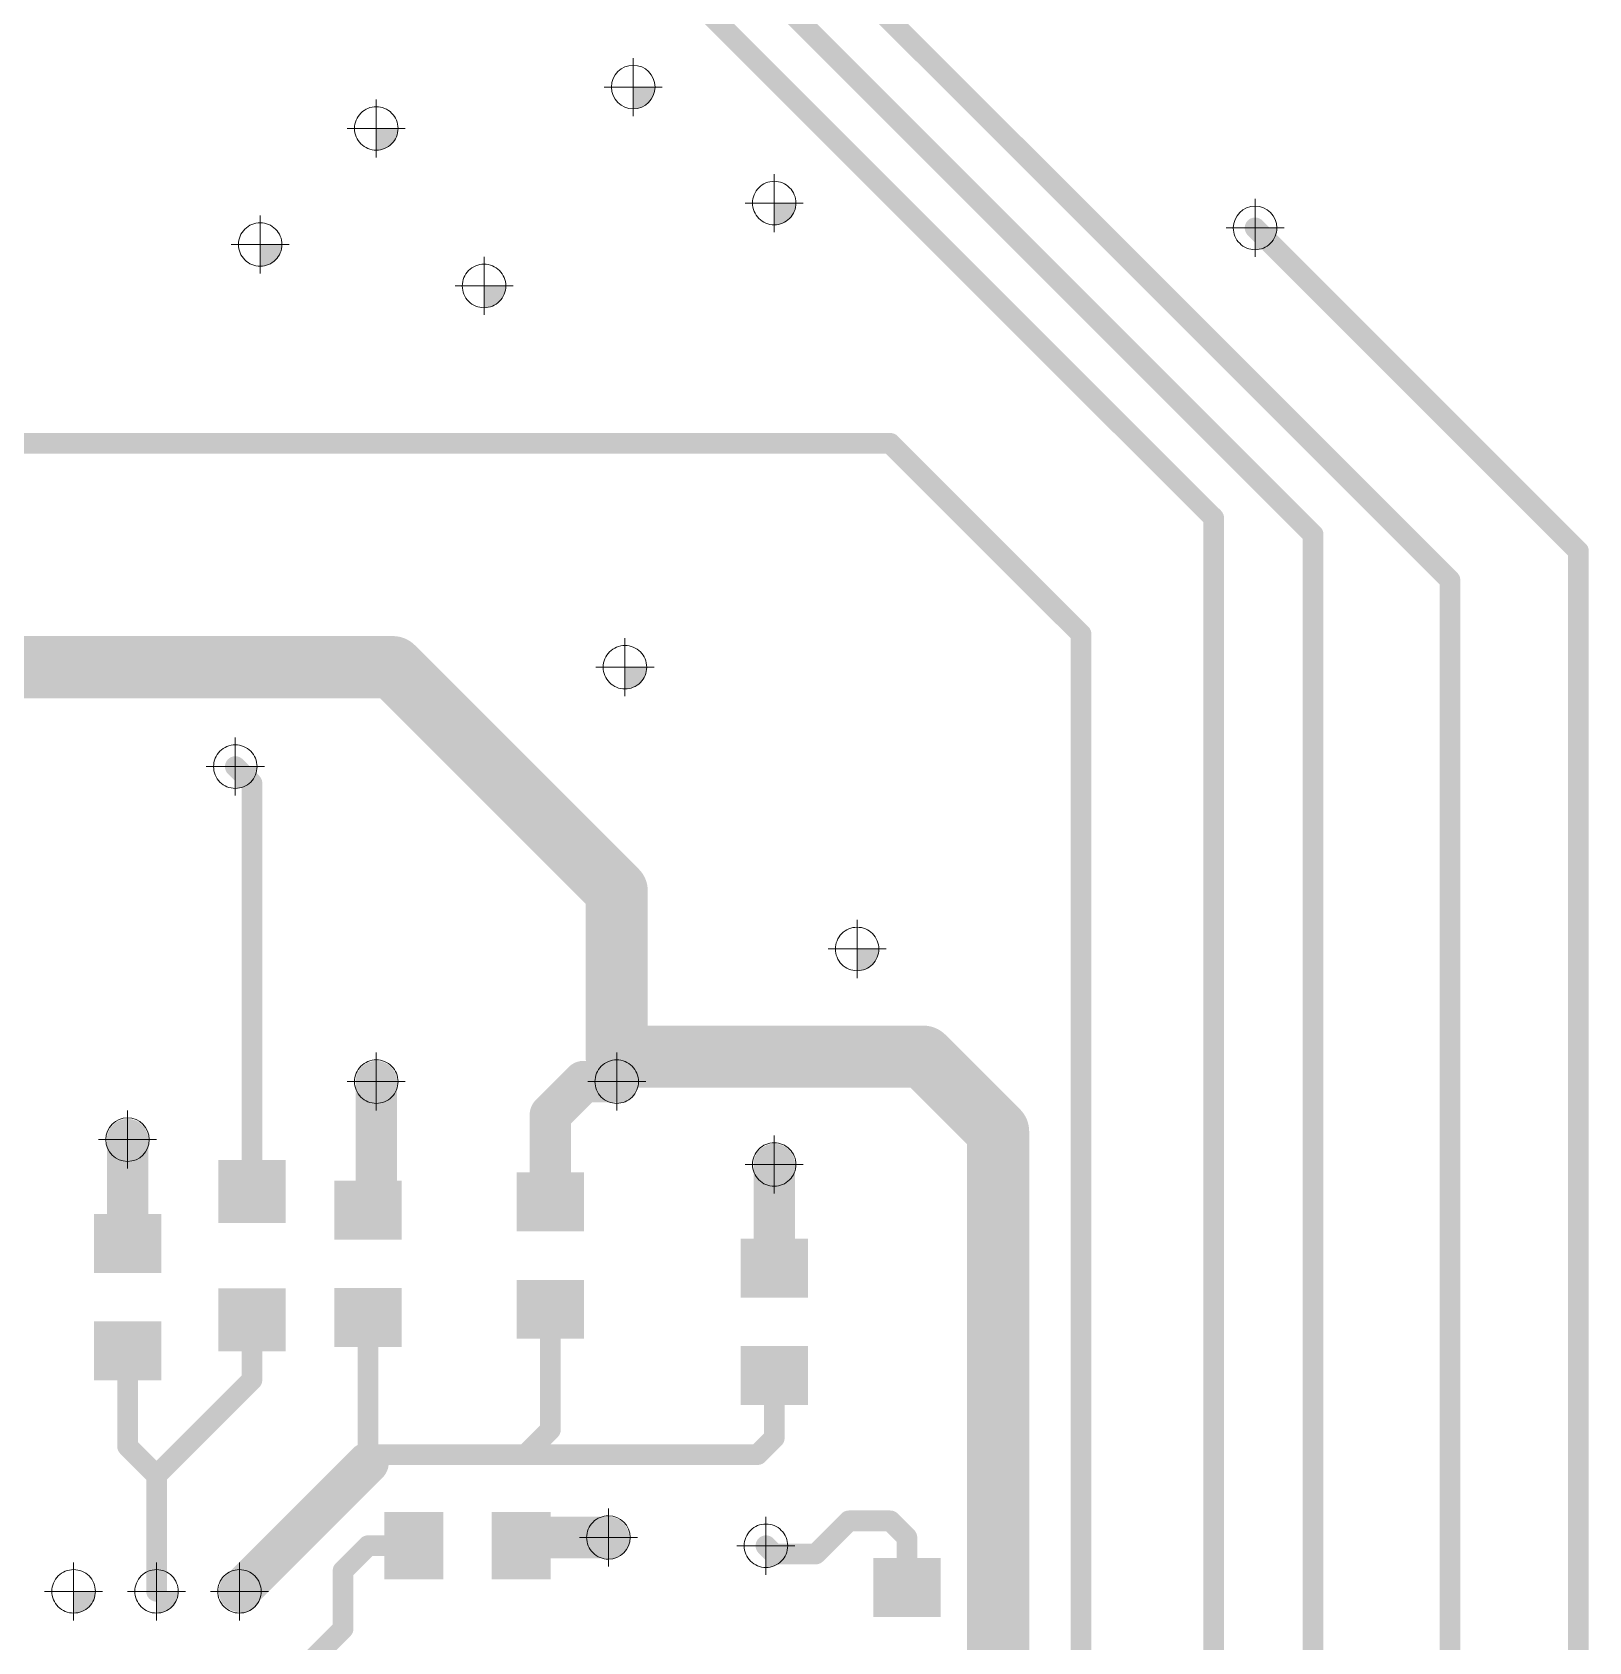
# Paper-space layout 'Layout1' of a CAD drawing. Header units: millimetres. Extents: x 0 to 841, y 0 to 594.
# Drawn here: x 455.56 to 493.11, y 187.19 to 226.03 of the extents above; entities that cross this region are included whole.
import ezdxf

# ---------------------------------------------------------------- set-up
doc = ezdxf.new("R2010")
doc.units = ezdxf.units.MM
for name, color, linetype in [('BottomLayer', 5, 'Continuous'), ('PDF _Геометрия', 7, 'Continuous'), ('PDF _Сплошная заливка', 7, 'Continuous')]:
    doc.layers.add(name, color=color, linetype=linetype)

psp = doc.layouts.get("Layout1")

# ---------------------------------------------------------------- hatches: boundary and pattern name
at = {"layer": 'PDF _Сплошная заливка', "transparency": 33554559}
for points in [[(470.5839423782795, 224.7031508847199, -0.4141580430975951), (470.0589444932862, 224.178152999873), (470.0589444932862, 224.1781529997493), (470.0589444932862, 224.1781529997493), (470.0589444932862, 224.7031508847199), (470.0589444932862, 224.7031508847199)], [(464.3840143923039, 223.7032101812315, -0.4142084406888293), (463.8590165073397, 223.1782122963409), (463.8590165073397, 223.1782122962754), (463.8590165073397, 223.1782122962754), (463.8590165073397, 223.7032101812315), (463.8590165073397, 223.7032101812315)], [(473.9839051626454, 221.903241421393, -0.1988982047098397), (473.8301663653306, 221.53198233376), (473.8301663652578, 221.5319823338182, -0.1987974351760272), (473.4589072776812, 221.3782435363996), (473.4589072776812, 221.3782435364224), (473.4589072776812, 221.3782435364224), (473.4589072776812, 221.903241421393), (473.4589072776812, 221.903241421393)], [(485.5837408392285, 221.3031944502495, -0.1988800821368668), (485.4300020418082, 220.9320059174729), (485.4300020418536, 220.9320059174147, -0.1989561130549857), (485.0587429542497, 220.7781965653735), (485.0587429542497, 220.7781965652853), (485.0587429542497, 220.7781965652853), (485.0587429542497, 221.3031944502495), (485.0587429542497, 221.3031944502495)], [(461.5840491907343, 220.9032407463869, -0.1989561127605402), (461.4302398386985, 220.5319816587103), (461.4302398385985, 220.5319816588049, -0.1988800823858469), (461.0590513057846, 220.3782428612117), (461.0590513057846, 220.3782428614163), (461.0590513057846, 220.3782428614163), (461.0590513057846, 220.9032407463869), (461.0590513057846, 220.9032407463869)], [(466.9839568813527, 219.9032393658204, -0.4142588362788393), (466.4589589963866, 219.3782414808197), (466.4589589963866, 219.3782414808561), (466.4589589963866, 219.3782414808561), (466.4589589963866, 219.9032393658204), (466.4589589963866, 219.9032393658204)], [(470.3839196657459, 210.7033629764314, -0.19884781691728), (470.2301808684601, 210.3321038887402), (470.2301808683583, 210.3321038888503, -0.1988478171579558), (469.8589217807689, 210.1783650916582), (469.8589217807689, 210.1783650914608), (469.8589217807689, 210.1783650914608), (469.8589217807689, 210.7033629764314), (469.8589217807689, 210.7033629764314)], [(460.9840516079216, 208.3033578286572, -0.1988800827246361), (460.8303128105922, 207.9321692957715), (460.8303128105485, 207.9321692958297, -0.1989561125771316), (460.4590537229428, 207.7783599439049), (460.4590537229428, 207.7783599436939), (460.4590537229428, 207.7783599436939), (460.4590537229428, 208.3033578286572), (460.4590537229428, 208.3033578286572)], [(475.9838500688834, 203.9033922526082, -0.199001766126989), (475.8301112716103, 203.5322037196706), (475.8301112714958, 203.532203719787, -0.1990017657661926), (475.4589227386527, 203.3784649224349), (475.4589227386527, 203.3784649224049), (475.4589227386527, 203.3784649224049), (475.4589227386527, 203.9033922526082), (475.4589227386527, 203.9033922526082)], [(464.3840143923039, 200.703455708483, -0.4142084409303202), (463.8590165073397, 200.1784578237598), (463.8590165073397, 200.1784578235261), (463.8590165073397, 200.1784578235261), (463.8590165073397, 200.703455708483), (463.8590165073397, 200.703455708483)], [(470.1839675079586, 200.7034684083396, -0.1989561127314673), (470.0301581559538, 200.3322093206548), (470.0301581558374, 200.3322093207576, -0.1988800819412172), (469.6589696230108, 200.1784705234045), (469.6589696230108, 200.1784705233754), (469.6589696230108, 200.1784705233754), (469.6589696230108, 200.7034684083396), (469.6589696230108, 200.7034684083396)], [(458.3841091188729, 199.303453352371, -0.4141580432851814), (457.8591112339086, 198.7784554675159), (457.8591112339086, 198.7784554674067), (457.8591112339086, 198.7784554674067), (457.8591112339086, 199.303453352371), (457.8591112339086, 199.303453352371)], [(473.9839051626454, 198.7034670583212, -0.4142084407958566), (473.4589072776812, 198.1784691735324), (473.4589072776812, 198.1784691733496), (473.4589072776812, 198.1784691733496), (473.4589072776812, 198.7034670583212), (473.4589072776812, 198.7034670583212)], [(469.9843681239358, 189.7032514355892, -0.4142084406641615), (469.4593702389716, 189.1782535507423), (469.4593702389716, 189.1782535506177), (469.4593702389716, 189.1782535506177), (469.4593702389716, 189.7032514355892), (469.4593702389716, 189.7032514355892)], [(473.7843057786099, 189.5032795224884, -0.1988478173894934), (473.6305669811622, 189.1320204349718), (473.630566981235, 189.132020434899, -0.1988478173323936), (473.2593078936602, 188.978281637766), (473.2593078936602, 188.9782816375177), (473.2593078936602, 188.9782816375177), (473.2593078936602, 189.5032795224884), (473.2593078936602, 189.5032795224884)], [(457.0840673196012, 188.4036386091771, -0.4142362710657958), (456.5591399893706, 187.8786407243738), (456.5591399893706, 187.878640724221), (456.5591399893706, 187.878640724221), (456.5591399893706, 188.4036386091771), (456.5591399893706, 188.4036386091771)], [(459.084082780571, 188.4036371980978, -0.4142084405293955), (458.5590848956213, 187.87863931328), (458.5590848956213, 187.8786393131263), (458.5590848956213, 187.8786393131263), (458.5590848956213, 188.4036371980978), (458.5590848956213, 188.4036371980978)], [(461.0840276868234, 188.4036371980978, -0.1988982049796773), (460.9302888894049, 188.0323781105303), (460.930288889434, 188.0323781105085, -0.1988982047928861), (460.5590298018301, 187.8786393133892), (460.5590298018301, 187.8786393131263), (460.5590298018301, 187.8786393131263), (460.5590298018301, 188.4036371980978), (460.5590298018301, 188.4036371980978)]]:
    psp.add_hatch(color=7, dxfattribs=at).paths.add_polyline_path(points)

# ---------------------------------------------------------------- linework, layer by layer
at = {"layer": 'BottomLayer'}
for points, const_width in [([(489.7595934851174, 212.804400640443), (443.2595950451173, 259.3043990804431)], 0.499999), ([(486.4595950051184, 213.9043984404429), (469.8595926451176, 230.5044008004429)], 0.499999), ([(484.0595947251181, 214.3043976404429), (471.0595902451182, 227.3044021204437)], 0.499999), ([(492.8595923651169, 213.504404320443), (485.0595927251175, 221.3044039604433)], 0.499999), ([(476.2595950851169, 216.1043991204428), (419.4595969251181, 216.1043991204428)], 0.499999), ([(480.8595909651171, 211.5044032404435), (476.2595950851169, 216.1043991204428)], 0.499999), ([(484.0595947251181, 179.1044020004433), (484.0595947251181, 214.3043976404429)], 0.499999), ([(486.4595950051184, 174.904400240443), (486.4595950051184, 213.9043984404429)], 0.499999), ([(492.8595923651169, 180.9044034804433), (492.8595923651169, 213.504404320443)], 0.499999), ([(489.7595934851174, 173.0044040404432), (489.7595934851174, 212.804400640443)], 0.499999), ([(480.8595909651171, 177.1044009204429), (480.8595909651171, 211.5044032404435)], 0.499999), ([(464.2595936851171, 210.7043997604437), (444.8596020051186, 210.7043997604437)], 1.50000208), ([(469.6596032051179, 205.3043902404429), (464.2595936851171, 210.7043997604437)], 1.50000208), ([(460.8596004851183, 207.9044104404434), (460.4596012851175, 208.3044096404433)], 0.499999), ([(460.8596004851183, 198.0538078404429), (460.8596004851183, 207.9044104404434)], 0.499999), ([(469.6596032051179, 201.3044033204437), (469.6596032051179, 205.3043902404429)], 1.50000208), ([(477.0595884051177, 201.3044033204437), (469.6596032051179, 201.3044033204437)], 1.50000208), ([(478.8595949651185, 199.5043967604429), (477.0595884051177, 201.3044033204437)], 1.50000208), ([(469.6596032051179, 200.7044045204434), (469.6596032051179, 201.3044033204437)], 0.999998), ([(463.8595944851181, 197.7998027604431), (463.8595944851181, 200.7043994404435)], 0.999998), ([(468.8595997251173, 200.7044045204434), (468.0596013251175, 199.9044061204436)], 0.999998), ([(469.6596032051179, 200.7044045204434), (468.8595997251173, 200.7044045204434)], 0.999998), ([(468.0596013251175, 197.799807840443), (468.0596013251175, 199.9044061204436)], 0.999998), ([(478.8595949651185, 184.1044072404434), (478.8595949651185, 199.5043967604429)], 1.50000208), ([(457.8596014051177, 196.7998047604437), (457.8596014051177, 199.3044073204433)], 0.999998), ([(473.4596006851184, 196.1998059604434), (473.4596006851184, 198.7044085204429)], 0.999998), ([(463.8595944851181, 197.7998027604431), (463.6595999651176, 197.5998082404435)], 0.999998), ([(468.0596013251175, 192.3044060804436), (468.0596013251175, 195.2090078404431)], 0.499999), ([(460.8596004851183, 193.5044087604433), (460.8596004851183, 194.9550078404432)], 0.499999), ([(463.6595999651176, 191.5044076804429), (463.6595999651176, 195.0090082404436)], 0.499999), ([(457.8596014051177, 191.9044068804437), (457.8596014051177, 194.2090047604429)], 0.499999), ([(473.4596006851184, 192.1044064804432), (473.4596006851184, 193.6090059604435)], 0.499999), ([(460.8596004851183, 193.5044087604433), (458.5596000051169, 191.2044082804437)], 0.499999), ([(468.0596013251175, 192.3044060804436), (467.4596025251171, 191.7044072804433)], 0.499999), ([(473.4596006851184, 192.1044064804432), (473.0596014851176, 191.7044072804433)], 0.499999), ([(458.5596000051169, 191.2044082804437), (457.8596014051177, 191.9044068804437)], 0.499999), ([(463.6595999651176, 191.5044076804429), (460.5596010851182, 188.4044088004434)], 0.999998), ([(463.8595995651172, 191.7044072804433), (463.6595999651176, 191.5044076804429)], 0.499999), ([(467.4596025251171, 191.7044072804433), (463.8595995651172, 191.7044072804433)], 0.499999), ([(473.0596014851176, 191.7044072804433), (467.4596025251171, 191.7044072804433)], 0.499999), ([(458.5596000051169, 188.4044088004434), (458.5596000051169, 191.2044082804437)], 0.499999), ([(475.2596021651184, 190.1044054004437), (474.4596037651186, 189.304407000443)], 0.499999), ([(476.2596052451186, 190.1044054004437), (475.2596021651184, 190.1044054004437)], 0.499999), ([(476.6596044451176, 189.7044062004429), (476.2596052451186, 190.1044054004437)], 0.499999), ([(467.5546696451179, 189.7040760004434), (467.355000245117, 189.5044066004434)], 0.999998), ([(469.4600252451178, 189.7040760004434), (467.5546696451179, 189.7040760004434)], 0.999998), ([(476.6596044451176, 188.4952087204433), (476.6596044451176, 189.7044062004429)], 0.499999), ([(463.6595999651176, 189.5044066004434), (463.0596011651173, 188.9044078004431)], 0.499999), ([(464.7642002451171, 189.5044066004434), (463.6595999651176, 189.5044066004434)], 0.499999), ([(473.4596870451182, 189.304407000443), (473.2600176451174, 189.504076400443)], 0.499999), ([(474.4596037651186, 189.304407000443), (473.4596870451182, 189.304407000443)], 0.499999), ([(463.0596011651173, 187.504405520443), (463.0596011651173, 188.9044078004431)], 0.499999), ([(463.0596011651173, 187.504405520443), (461.9596033651173, 186.404407720443)], 0.499999)]:
    psp.add_lwpolyline(points, dxfattribs=dict(at, const_width=const_width))
for points, const_width in [([(485.1845912051172, 221.3044039604433, -1), (484.9345942451178, 221.3044039604433, -1)], 0.24999696), ([(476.3845935651184, 216.1043991204428, -1), (476.1345966051172, 216.1043991204428, -1)], 0.24999696), ([(476.3845935651184, 216.1043991204428, -1), (476.1345966051172, 216.1043991204428, -1)], 0.24999696), ([(484.1845932051178, 214.3043976404429, -1), (483.9345962451184, 214.3043976404429, -1)], 0.24999696), ([(484.1845932051178, 214.3043976404429, -1), (483.9345962451184, 214.3043976404429, -1)], 0.24999696), ([(486.5845934851181, 213.9043984404429, -1), (486.3345965251169, 213.9043984404429, -1)], 0.24999696), ([(486.5845934851181, 213.9043984404429, -1), (486.3345965251169, 213.9043984404429, -1)], 0.24999696), ([(492.9845908451184, 213.504404320443, -1), (492.7345938851172, 213.504404320443, -1)], 0.24999696), ([(492.9845908451184, 213.504404320443, -1), (492.7345938851172, 213.504404320443, -1)], 0.24999696), ([(489.8845919651171, 212.804400640443, -1), (489.6345950051177, 212.804400640443, -1)], 0.24999696), ([(489.8845919651171, 212.804400640443, -1), (489.6345950051177, 212.804400640443, -1)], 0.24999696), ([(480.9845894451187, 211.5044032404435, -1), (480.7345924851174, 211.5044032404435, -1)], 0.24999696), ([(480.9845894451187, 211.5044032404435, -1), (480.7345924851174, 211.5044032404435, -1)], 0.24999696), ([(464.6345942051171, 210.7043997604437, -1), (463.8845931651172, 210.7043997604437, -1)], 0.75000104), ([(464.6345942051171, 210.7043997604437, -1), (463.8845931651172, 210.7043997604437, -1)], 0.75000104), ([(460.5845997651172, 208.3044096404433, -1), (460.3346028051178, 208.3044096404433, -1)], 0.24999696), ([(460.984598965118, 207.9044104404434, -1), (460.7346020051186, 207.9044104404434, -1)], 0.24999696), ([(460.984598965118, 207.9044104404434, -1), (460.7346020051186, 207.9044104404434, -1)], 0.24999696), ([(470.0346037251179, 205.3043902404429, -1), (469.284602685118, 205.3043902404429, -1)], 0.75000104), ([(470.0346037251179, 205.3043902404429, -1), (469.284602685118, 205.3043902404429, -1)], 0.75000104), ([(470.0346037251179, 201.3044033204437, -1), (469.284602685118, 201.3044033204437, -1)], 0.75000104), ([(470.0346037251179, 201.3044033204437, -1), (469.284602685118, 201.3044033204437, -1)], 0.75000104), ([(477.4345889251176, 201.3044033204437, -1), (476.6845878851177, 201.3044033204437, -1)], 0.75000104), ([(477.4345889251176, 201.3044033204437, -1), (476.6845878851177, 201.3044033204437, -1)], 0.75000104), ([(469.9096001651174, 201.3044033204437, -1), (469.4096062451185, 201.3044033204437, -1)], 0.499999), ([(464.1095914451175, 200.7043994404435, -1), (463.6095975251169, 200.7043994404435, -1)], 0.499999), ([(469.1095966851185, 200.7044045204434, -1), (468.6096027651179, 200.7044045204434, -1)], 0.499999), ([(469.1095966851185, 200.7044045204434, -1), (468.6096027651179, 200.7044045204434, -1)], 0.499999), ([(469.9096001651174, 200.7044045204434, -1), (469.4096062451185, 200.7044045204434, -1)], 0.499999), ([(469.9096001651174, 200.7044045204434, -1), (469.4096062451185, 200.7044045204434, -1)], 0.499999), ([(468.3095982851187, 199.9044061204436, -1), (467.809604365118, 199.9044061204436, -1)], 0.499999), ([(468.3095982851187, 199.9044061204436, -1), (467.809604365118, 199.9044061204436, -1)], 0.499999), ([(479.2345954851185, 199.5043967604429, -1), (478.4845944451185, 199.5043967604429, -1)], 0.75000104), ([(479.2345954851185, 199.5043967604429, -1), (478.4845944451185, 199.5043967604429, -1)], 0.75000104), ([(458.1095983651171, 199.3044073204433, -1), (457.6096044451183, 199.3044073204433, -1)], 0.499999), ([(473.7095976451178, 198.7044085204429, -1), (473.2096037251172, 198.7044085204429, -1)], 0.499999), ([(460.984598965118, 198.0538078404429, -1), (460.7346020051186, 198.0538078404429, -1)], 0.24999696), ([(463.9095969251171, 197.5998082404435, -1), (463.4096030051182, 197.5998082404435, -1)], 0.499999), ([(464.1095914451175, 197.7998027604431, -1), (463.6095975251169, 197.7998027604431, -1)], 0.499999), ([(464.1095914451175, 197.7998027604431, -1), (463.6095975251169, 197.7998027604431, -1)], 0.499999), ([(468.3095982851187, 197.799807840443, -1), (467.809604365118, 197.799807840443, -1)], 0.499999), ([(458.1095983651171, 196.7998047604437, -1), (457.6096044451183, 196.7998047604437, -1)], 0.499999), ([(473.7095976451178, 196.1998059604434, -1), (473.2096037251172, 196.1998059604434, -1)], 0.499999), ([(468.1845998051172, 195.2090078404431, -1), (467.9346028451178, 195.2090078404431, -1)], 0.24999696), ([(460.984598965118, 194.9550078404432, -1), (460.7346020051186, 194.9550078404432, -1)], 0.24999696), ([(463.7845984451174, 195.0090082404436, -1), (463.5346014851179, 195.0090082404436, -1)], 0.24999696), ([(457.9845998851174, 194.2090047604429, -1), (457.734602925118, 194.2090047604429, -1)], 0.24999696), ([(473.5845991651181, 193.6090059604435, -1), (473.3346022051169, 193.6090059604435, -1)], 0.24999696), ([(460.984598965118, 193.5044087604433, -1), (460.7346020051186, 193.5044087604433, -1)], 0.24999696), ([(460.984598965118, 193.5044087604433, -1), (460.7346020051186, 193.5044087604433, -1)], 0.24999696), ([(468.1845998051172, 192.3044060804436, -1), (467.9346028451178, 192.3044060804436, -1)], 0.24999696), ([(468.1845998051172, 192.3044060804436, -1), (467.9346028451178, 192.3044060804436, -1)], 0.24999696), ([(473.5845991651181, 192.1044064804432, -1), (473.3346022051169, 192.1044064804432, -1)], 0.24999696), ([(473.5845991651181, 192.1044064804432, -1), (473.3346022051169, 192.1044064804432, -1)], 0.24999696), ([(457.9845998851174, 191.9044068804437, -1), (457.734602925118, 191.9044068804437, -1)], 0.24999696), ([(457.9845998851174, 191.9044068804437, -1), (457.734602925118, 191.9044068804437, -1)], 0.24999696), ([(463.9095969251171, 191.5044076804429, -1), (463.4096030051182, 191.5044076804429, -1)], 0.499999), ([(463.9845980451187, 191.7044072804433, -1), (463.7346010851174, 191.7044072804433, -1)], 0.24999696), ([(463.9845980451187, 191.7044072804433, -1), (463.7346010851174, 191.7044072804433, -1)], 0.24999696), ([(467.5846010051187, 191.7044072804433, -1), (467.3346040451174, 191.7044072804433, -1)], 0.24999696), ([(467.5846010051187, 191.7044072804433, -1), (467.3346040451174, 191.7044072804433, -1)], 0.24999696), ([(467.5846010051187, 191.7044072804433, -1), (467.3346040451174, 191.7044072804433, -1)], 0.24999696), ([(473.1845999651173, 191.7044072804433, -1), (472.9346030051179, 191.7044072804433, -1)], 0.24999696), ([(473.1845999651173, 191.7044072804433, -1), (472.9346030051179, 191.7044072804433, -1)], 0.24999696), ([(463.7845984451174, 191.5044076804429, -1), (463.5346014851179, 191.5044076804429, -1)], 0.24999696), ([(463.7845984451174, 191.5044076804429, -1), (463.5346014851179, 191.5044076804429, -1)], 0.24999696), ([(458.6845984851184, 191.2044082804437, -1), (458.4346015251172, 191.2044082804437, -1)], 0.24999696), ([(458.6845984851184, 191.2044082804437, -1), (458.4346015251172, 191.2044082804437, -1)], 0.24999696), ([(458.6845984851184, 191.2044082804437, -1), (458.4346015251172, 191.2044082804437, -1)], 0.24999696), ([(475.3846006451181, 190.1044054004437, -1), (475.1346036851187, 190.1044054004437, -1)], 0.24999696), ([(475.3846006451181, 190.1044054004437, -1), (475.1346036851187, 190.1044054004437, -1)], 0.24999696), ([(476.3846037251183, 190.1044054004437, -1), (476.134606765117, 190.1044054004437, -1)], 0.24999696), ([(476.3846037251183, 190.1044054004437, -1), (476.134606765117, 190.1044054004437, -1)], 0.24999696), ([(467.6049972051183, 189.5044066004434, -1), (467.1050032851176, 189.5044066004434, -1)], 0.499999), ([(467.8046666051173, 189.7040760004434, -1), (467.3046726851185, 189.7040760004434, -1)], 0.499999), ([(467.8046666051173, 189.7040760004434, -1), (467.3046726851185, 189.7040760004434, -1)], 0.499999), ([(469.7100222051172, 189.7040760004434, -1), (469.2100282851184, 189.7040760004434, -1)], 0.499999), ([(476.7846029251173, 189.7044062004429, -1), (476.5346059651179, 189.7044062004429, -1)], 0.24999696), ([(476.7846029251173, 189.7044062004429, -1), (476.5346059651179, 189.7044062004429, -1)], 0.24999696), ([(463.7845984451174, 189.5044066004434, -1), (463.5346014851179, 189.5044066004434, -1)], 0.24999696), ([(463.7845984451174, 189.5044066004434, -1), (463.5346014851179, 189.5044066004434, -1)], 0.24999696), ([(464.8891987251186, 189.5044066004434, -1), (464.6392017651174, 189.5044066004434, -1)], 0.24999696), ([(473.3850161251171, 189.504076400443, -1), (473.1350191651177, 189.504076400443, -1)], 0.24999696), ([(473.5846855251179, 189.304407000443, -1), (473.3346885651185, 189.304407000443, -1)], 0.24999696), ([(473.5846855251179, 189.304407000443, -1), (473.3346885651185, 189.304407000443, -1)], 0.24999696), ([(474.5846022451183, 189.304407000443, -1), (474.334605285117, 189.304407000443, -1)], 0.24999696), ([(474.5846022451183, 189.304407000443, -1), (474.334605285117, 189.304407000443, -1)], 0.24999696), ([(463.184599645117, 188.9044078004431, -1), (462.9346026851176, 188.9044078004431, -1)], 0.24999696), ([(463.184599645117, 188.9044078004431, -1), (462.9346026851176, 188.9044078004431, -1)], 0.24999696), ([(460.8095980451176, 188.4044088004434, -1), (460.3096041251169, 188.4044088004434, -1)], 0.499999), ([(458.6845984851184, 188.4044088004434, -1), (458.4346015251172, 188.4044088004434, -1)], 0.24999696), ([(476.7846029251173, 188.4952087204433, -1), (476.5346059651179, 188.4952087204433, -1)], 0.24999696), ([(463.184599645117, 187.504405520443, -1), (462.9346026851176, 187.504405520443, -1)], 0.24999696), ([(463.184599645117, 187.504405520443, -1), (462.9346026851176, 187.504405520443, -1)], 0.24999696)]:
    psp.add_lwpolyline(points, format="xyb", close=True, dxfattribs=dict(at, const_width=const_width))
for points in [[(460.0468004851186, 197.2918078404432), (460.0468004851186, 198.8158078404435), (461.672400485118, 197.2918078404432), (461.672400485118, 198.8158078404435)], [(467.2468013251178, 197.0886078404433), (467.2468013251178, 198.5110078404437), (468.8724013251172, 197.0886078404433), (468.8724013251172, 198.5110078404437)], [(462.846799965118, 196.8886082404429), (462.846799965118, 198.3110082404432), (464.4723999651173, 196.8886082404429), (464.4723999651173, 198.3110082404432)], [(457.046801405118, 196.0886047604431), (457.046801405118, 197.5110047604435), (458.6724014051174, 196.0886047604431), (458.6724014051174, 197.5110047604435)], [(472.6468006851169, 195.4886059604437), (472.6468006851169, 196.9110059604432), (474.2724006851181, 195.4886059604437), (474.2724006851181, 196.9110059604432)], [(467.2468013251178, 194.4978078404433), (467.2468013251178, 195.9202078404437), (468.8724013251172, 194.4978078404433), (468.8724013251172, 195.9202078404437)], [(460.0468004851186, 194.1930078404434), (460.0468004851186, 195.7170078404429), (461.672400485118, 194.1930078404434), (461.672400485118, 195.7170078404429)], [(462.846799965118, 194.2978082404429), (462.846799965118, 195.7202082404433), (464.4723999651173, 194.2978082404429), (464.4723999651173, 195.7202082404433)], [(457.046801405118, 193.4978047604432), (457.046801405118, 194.9202047604435), (458.6724014051174, 193.4978047604432), (458.6724014051174, 194.9202047604435)], [(472.6468006851169, 192.8978059604428), (472.6468006851169, 194.3202059604432), (474.2724006851181, 192.8978059604428), (474.2724006851181, 194.3202059604432)], [(464.0530002451173, 190.3172066004431), (465.4754002451186, 190.3172066004431), (464.0530002451173, 188.6916066004437), (465.4754002451186, 188.6916066004437)], [(466.6438002451173, 190.3172066004431), (468.0662002451186, 190.3172066004431), (466.6438002451173, 188.6916066004437), (468.0662002451186, 188.6916066004437)], [(477.4724044451173, 189.2064087204431), (477.4724044451173, 187.7840087204436), (475.8468044451179, 189.2064087204431), (475.8468044451179, 187.7840087204436)]]:
    psp.add_solid(points, dxfattribs=at)
at = {"layer": 'PDF _Геометрия', "lineweight": 9}
for points in [[(470.0588033837917, 224.0028950040191), (470.0588033837917, 225.4034067654206)], [(469.3589002768417, 224.7035036584552), (470.7587064907452, 224.7035036584552)], [(463.8591576168324, 223.0033776290279), (463.8591576168324, 224.4031838429451)], [(463.1592545098806, 223.7032807359788), (464.5590607237968, 223.7032807359788)], [(473.4588367229367, 221.2032677596949), (473.4588367229367, 222.603073973612)], [(472.7589336159831, 221.9031708666466), (474.1587398298866, 221.9031708666466)], [(485.0587429542497, 220.6030091243033), (485.0587429542497, 222.0035208857048)], [(461.0588396415274, 220.2030554204262), (461.0588396415274, 221.6028616343433)], [(484.358839847298, 221.3029122312541), (485.7586460611997, 221.3029122312541)], [(460.3589365345629, 220.9029585273925), (461.7587427484791, 220.9029585273925)], [(466.4591001058957, 219.2035479231095), (466.4591001058957, 220.6033541370266)], [(465.7591969989458, 219.9034510300685), (467.1590032128474, 219.9034510300685)], [(469.859133445008, 210.003389314727), (469.859133445008, 211.4031955286359)], [(469.159230338058, 210.7032924216851), (470.5590365519888, 210.7032924216851)], [(460.4591242776892, 207.6037369407018), (460.4591242776892, 209.0035431546044)], [(459.7592211707392, 208.3036400476526), (461.1590273846409, 208.3036400476526)], [(475.4590638481454, 203.2036302551583), (475.4590638481454, 204.6034364690754)], [(474.7591607411955, 203.9035333621091), (476.1589669551117, 203.9035333621091)], [(463.8591576168324, 200.0033409372832), (463.8591576168324, 201.4031471512003)], [(469.6587579587535, 200.0033536371398), (469.6587579587535, 201.4031598510496)], [(463.1592545098806, 200.7032440442349), (464.5590607237968, 200.7032440442349)], [(468.9588548518036, 200.7032567440915), (470.3586610657053, 200.7032567440915)], [(457.8591817886695, 198.6031974716702), (457.8591817886695, 200.0037092330708)], [(457.1592786816905, 199.3038061261127), (458.5590848956213, 199.3038061261127)], [(473.4588367229367, 198.0036345061021), (473.4588367229367, 199.4034407200184)], [(472.7589336159831, 198.7035376130675), (474.1587398298866, 198.7035376130675)], [(469.4590880199844, 189.0031366643902), (469.4590880199844, 190.4029428782919)], [(473.2591667841493, 188.8035175250166), (473.2591667841493, 190.2033237389337)], [(468.7591849130181, 189.7030397713411), (470.1596966744196, 189.7030397713411)], [(472.5592636771994, 189.5034206319829), (473.9590698911175, 189.5034206319829)], [(456.5588577703834, 187.7034532832308), (456.5588577703834, 189.103259497148)], [(458.5590848956213, 187.7034518721362), (458.5590848956213, 189.1032580860533)], [(460.5593120208318, 187.7034518721362), (460.5593120208318, 189.1032580860533)], [(455.8589546634298, 188.4033563901962), (457.2587608773479, 188.4033563901962)], [(457.8591817886695, 188.4033549790952), (459.258988002573, 188.4033549790952)], [(459.8594089138819, 188.4033549790952), (461.2592151277836, 188.4033549790952)]]:
    psp.add_lwpolyline(points, dxfattribs=at)
for points in [[(469.5338760535919, 224.7035036584552, -0.4138105739500867), (470.0588033837917, 225.2284309889133, -0.413810573171109), (470.5837307140969, 224.7035036584552, -0.4140361065725216), (470.0588033837917, 224.1778707807248, -0.4140361065988097)], [(463.3342302866308, 223.7032807359788, -0.4143145161305918), (463.8591576168324, 224.2282080662831, -0.4143145162371766), (464.384084946932, 223.7032807359788, -0.4143145160401257), (463.8591576168324, 223.1783534057035, -0.4143145162748542)], [(472.9339093927333, 221.9031708666466, -0.4143145162790854), (473.4588367229367, 222.4280981966663, -0.4143145159149036), (473.9837640531673, 221.9031708666466, -0.4143145162997878), (473.4588367229367, 221.3782435366998, -0.4143145162874974)], [(484.5338156240482, 221.3029122312541, -0.4140361060747995), (485.0587429542497, 221.8285451088755, -0.414036106649004), (485.5836702843494, 221.3029122312541, -0.4143145161479699), (485.0587429542497, 220.7779849013082, -0.4143145163257287)], [(460.5339123112985, 220.9029585273925, -0.4143145164118128), (461.0588396415274, 221.4278858577695, -0.4143145161747673), (461.5837669718762, 220.9029585273925, -0.414314516513159), (461.0588396415274, 220.3780311969854, -0.4143145159969076)], [(465.934172775665, 219.9034510300685, -0.4143145160944759), (466.4591001058957, 220.4283783604092, -0.414314515833353), (466.9840274361845, 219.9034510300685, -0.4143145160750833), (466.4591001058957, 219.3785236998151, -0.4143145163362059)], [(469.3342061148064, 210.7032924216851, -0.4143145156536803), (469.859133445008, 211.2282197519385, -0.414314516591939), (470.3840607751968, 210.7032924216851, -0.4143145165490734), (469.859133445008, 210.1783650915636, -0.4143145159870852)], [(459.9341969474876, 208.3036400476526, -0.414314515987337), (460.4591242776892, 208.8285673778405, -0.4143145161191071), (460.9840516078634, 208.3036400476526, -0.4143145161849421), (460.4591242776892, 207.7787127175457, -0.4143145164297953)], [(474.9341365179439, 203.9035333621091, -0.4143145162941966), (475.4590638481454, 204.4284606922752, -0.4143145158980293), (475.9839911786416, 203.9035333621091, -0.4143145162477546), (475.4590638481454, 203.3786060322723, -0.4143145162674495)], [(463.3342302866308, 200.7032440442349, -0.4143145160429465), (463.8591576168324, 201.2281713745683, -0.4143145165154758), (464.3840849471812, 200.7032440442349, -0.4143145161738604), (463.8591576168324, 200.1783167140179, -0.4143145163626004)], [(469.1338306285229, 200.7032567440915, -0.4143145161836325), (469.6587579587535, 201.2281840743958, -0.4143145161428823), (470.1836852892498, 200.7032567440915, -0.4143145161898282), (469.6587579587535, 200.1783294139691, -0.4143145158541567)], [(457.3342544584389, 199.3038061261127, -0.4138105736471314), (457.8591817886695, 199.8287334563224, -0.4138105736031483), (458.3841091190038, 199.3038061261127, -0.4140361067704825), (457.8591817886695, 198.7781732485496, -0.4140361068142763)], [(472.9339093927333, 198.7035376130675, -0.4143145157067711), (473.4588367229367, 199.2284649433363, -0.414314516095433), (473.9837640529327, 198.7035376130675, -0.4143145160831427), (473.4588367229367, 198.1786102827705, -0.4143145164475258)], [(468.9341606897683, 189.7030397713411, -0.4143145159298638), (469.4590880199844, 190.2279671019155, -0.4140361065259542), (469.9847208981241, 189.7030397713411, -0.4140361064415365), (469.4590880199844, 189.1781124408976, -0.4143145165981347)], [(472.7342394539478, 189.5034206319829, -0.4143145160766448), (473.2591667841493, 190.028347962229, -0.4143145159241217), (473.7840941144109, 189.5034206319829, -0.4143145164663644), (473.2591667841493, 188.9784933016704, -0.4143145162424658)], [(456.0339304401637, 188.4033563901962, -0.4143145160361464), (456.5588577703834, 188.9282837206106, -0.4143145164468708), (457.0837851007013, 188.4033563901962, -0.4143145160865173), (456.5588577703834, 187.8784290597173, -0.4143145164285864)], [(458.0341575653906, 188.4033549790952, -0.414314516286943), (458.5590848956213, 188.9282823091658, -0.4143145162897136), (459.0840122258101, 188.4033549790952, -0.4143145158344613), (458.5590848956213, 187.8784276488418, -0.414314516208415)], [(460.0343846906303, 188.4033549790952, -0.4143145161142717), (460.5593120208318, 188.928282309224, -0.4143145160851069), (461.084239350786, 188.4033549790952, -0.4143145163829501), (460.5593120208318, 187.8784276491774, -0.4143145164120646)]]:
    psp.add_lwpolyline(points, format="xyb", close=True, dxfattribs=at)

doc.saveas('drawing.dxf')
